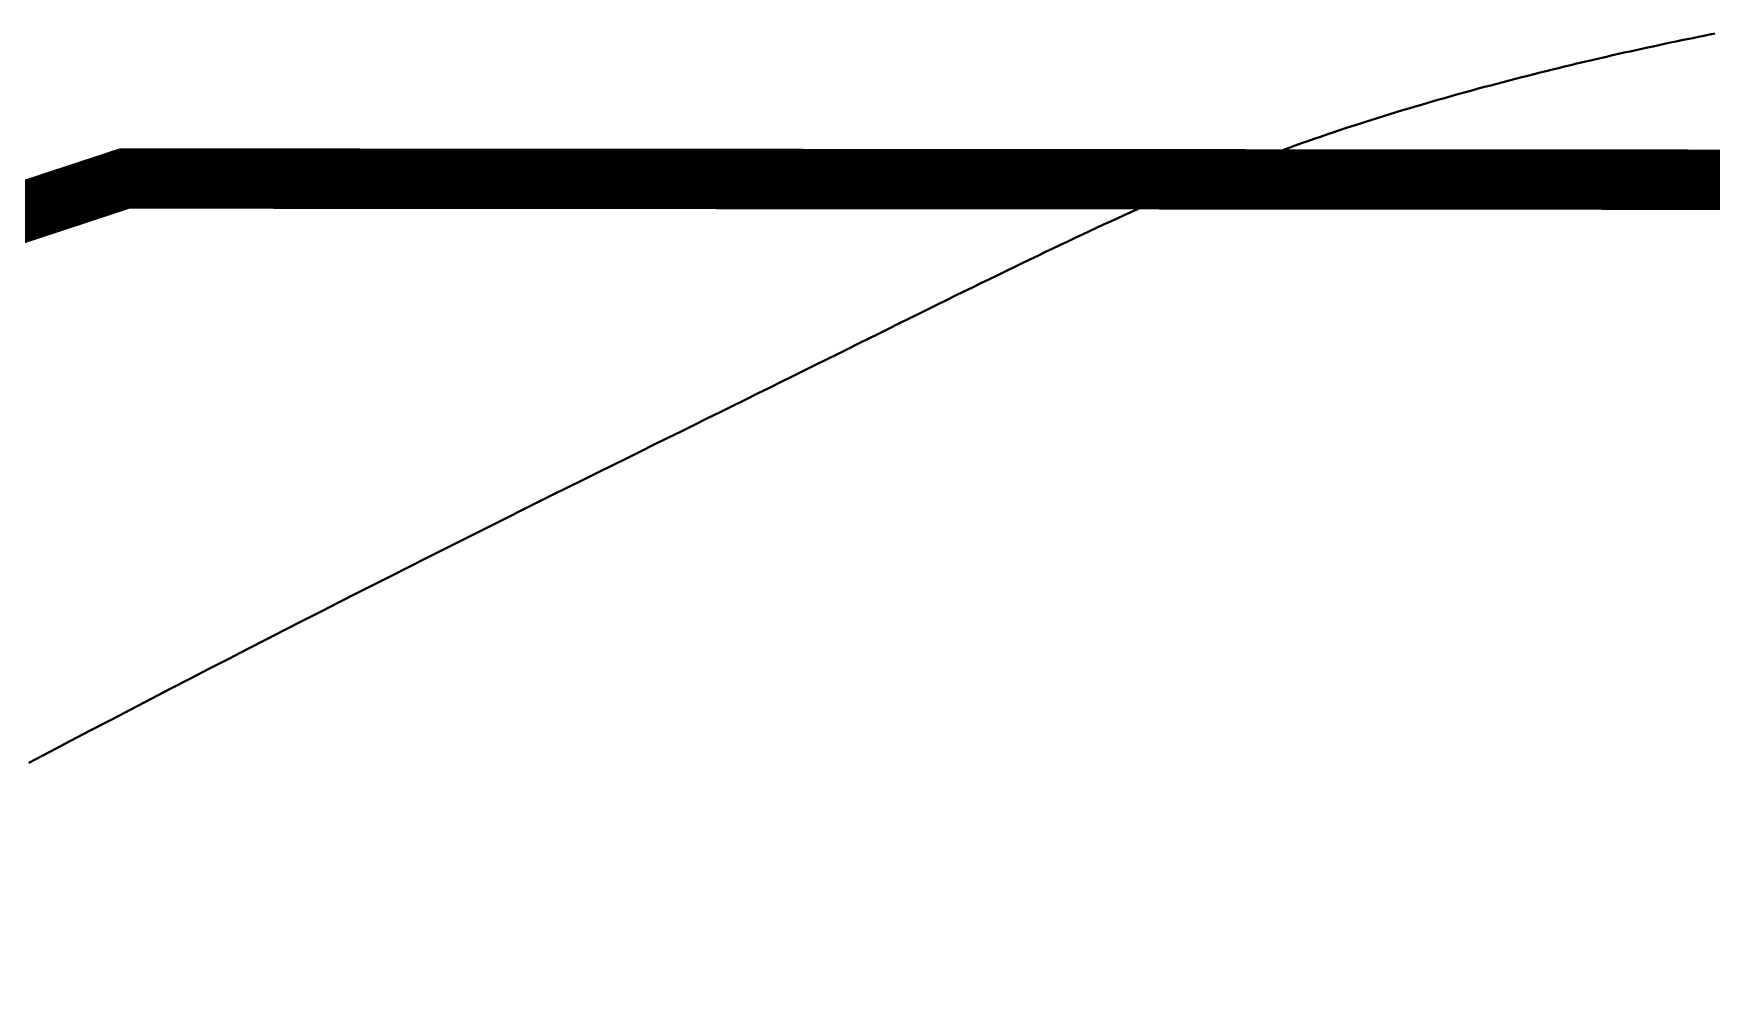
# Model space of a CAD drawing. Header units: metres. Extents: x 561401 to 594056, y 8460144 to 8508504.
# Drawn here: x 578672.97 to 578686.86, y 8493875.06 to 8493882.9 of the extents above; entities that cross this region are included whole.
import ezdxf

# ---------------------------------------------------------------- set-up
doc = ezdxf.new("R2010")
doc.units = ezdxf.units.M
doc.layers.add('1.1. DERECHO DE VIA', color=230, linetype='Continuous')
doc.layers.add('1.1. VIA EXISTENTE', color=252, linetype='Continuous')

msp = doc.modelspace()

# ---------------------------------------------------------------- linework, layer by layer
at = {"layer": '1.1. DERECHO DE VIA', "color": 230, "linetype": 'Continuous', "lineweight": 40, "ltscale": 0.2, "const_width": 0.5}
msp.add_lwpolyline([(578514.382, 8493779.159), (578513.99, 8493801.22), (578521.38, 8493819.908), (578536.265, 8493833.312), (578554.612, 8493840.281), (578573.896, 8493838.341), (578593.28, 8493833.554), (578612.662, 8493835.318), (578628.277, 8493846.589), (578640.914, 8493862.075), (578655.372, 8493875.657), (578673.721, 8493881.7), (578693.642, 8493881.685), (578713.523, 8493879.581), (578733.361, 8493877.041), (578753.296, 8493876.421), (578773.065, 8493874.237), (578792.388, 8493869.169), (578810.441, 8493860.818), (578828.635, 8493852.611), (578841.507, 8493838.689), (578848.185, 8493819.995), (578854.022, 8493800.876), (578863.722, 8493783.6)], dxfattribs=at)
at = {"layer": '1.1. VIA EXISTENTE', "color": 253, "linetype": 'Continuous', "lineweight": 40, "ltscale": 0.2, "true_color": 0x84a4a6, "elevation": -10}
msp.add_lwpolyline([(578686.887, 8493882.9), (578686.841, 8493882.891), (578686.796, 8493882.882), (578686.75, 8493882.873), (578686.704, 8493882.863), (578686.658, 8493882.854), (578686.611, 8493882.844), (578686.565, 8493882.834), (578686.518, 8493882.825), (578686.471, 8493882.815), (578686.424, 8493882.805), (578686.377, 8493882.794), (578686.329, 8493882.784), (578686.281, 8493882.774), (578686.233, 8493882.763), (578686.185, 8493882.752), (578686.137, 8493882.742), (578686.088, 8493882.731), (578686.039, 8493882.72), (578685.99, 8493882.708), (578685.941, 8493882.697), (578685.892, 8493882.686), (578685.842, 8493882.674), (578685.793, 8493882.663), (578685.743, 8493882.651), (578685.693, 8493882.639), (578685.643, 8493882.627), (578685.592, 8493882.614), (578685.542, 8493882.602), (578685.491, 8493882.59), (578685.441, 8493882.577), (578685.39, 8493882.564), (578685.339, 8493882.551), (578685.288, 8493882.538), (578685.236, 8493882.525), (578685.185, 8493882.512), (578685.134, 8493882.499), (578685.082, 8493882.485), (578685.031, 8493882.471), (578684.979, 8493882.458), (578684.927, 8493882.444), (578684.875, 8493882.429), (578684.823, 8493882.415), (578684.771, 8493882.401), (578684.719, 8493882.386), (578684.667, 8493882.372), (578684.615, 8493882.357), (578684.563, 8493882.342), (578684.511, 8493882.327), (578684.458, 8493882.311), (578684.406, 8493882.296), (578684.354, 8493882.28), (578684.301, 8493882.265), (578684.249, 8493882.249), (578684.196, 8493882.233), (578684.144, 8493882.217), (578684.092, 8493882.2), (578684.039, 8493882.184), (578683.987, 8493882.167), (578683.935, 8493882.15), (578683.882, 8493882.133), (578683.83, 8493882.116), (578683.778, 8493882.099), (578683.725, 8493882.082), (578683.673, 8493882.064), (578683.621, 8493882.046), (578683.569, 8493882.028), (578683.517, 8493882.01), (578683.465, 8493881.992), (578683.413, 8493881.974), (578683.361, 8493881.955), (578683.309, 8493881.936), (578683.257, 8493881.917), (578683.206, 8493881.898), (578683.154, 8493881.879), (578683.102, 8493881.86), (578683.051, 8493881.84), (578682.999, 8493881.82), (578682.948, 8493881.8), (578682.896, 8493881.78), (578682.845, 8493881.76), (578682.793, 8493881.739), (578682.742, 8493881.718), (578682.69, 8493881.697), (578682.638, 8493881.675), (578682.586, 8493881.654), (578682.534, 8493881.632), (578682.481, 8493881.61), (578682.429, 8493881.587), (578682.376, 8493881.564), (578682.322, 8493881.541), (578682.269, 8493881.518), (578682.215, 8493881.494), (578682.161, 8493881.47), (578682.106, 8493881.446), (578682.051, 8493881.421), (578681.995, 8493881.396), (578681.939, 8493881.37), (578681.882, 8493881.344), (578681.825, 8493881.318), (578681.767, 8493881.291), (578681.709, 8493881.264), (578681.65, 8493881.236), (578681.59, 8493881.208), (578681.53, 8493881.18), (578681.469, 8493881.151), (578681.407, 8493881.121), (578681.344, 8493881.092), (578681.281, 8493881.061), (578681.216, 8493881.03), (578681.151, 8493880.999), (578681.085, 8493880.967), (578681.018, 8493880.934), (578680.95, 8493880.901), (578680.881, 8493880.868), (578680.811, 8493880.834), (578680.74, 8493880.799), (578680.668, 8493880.764), (578680.595, 8493880.728), (578680.521, 8493880.691), (578680.446, 8493880.654), (578680.369, 8493880.616), (578680.291, 8493880.578), (578680.212, 8493880.539), (578680.132, 8493880.499), (578680.05, 8493880.459), (578679.967, 8493880.418), (578679.883, 8493880.376), (578679.797, 8493880.334), (578679.71, 8493880.291), (578679.622, 8493880.247), (578679.532, 8493880.202), (578679.441, 8493880.157), (578679.348, 8493880.111), (578679.253, 8493880.064), (578679.157, 8493880.017), (578679.059, 8493879.968), (578678.96, 8493879.919), (578678.859, 8493879.869), (578678.757, 8493879.819), (578678.652, 8493879.767), (578678.546, 8493879.715), (578678.439, 8493879.661), (578678.33, 8493879.607), (578678.219, 8493879.553), (578678.106, 8493879.497), (578677.992, 8493879.44), (578677.875, 8493879.383), (578677.758, 8493879.325), (578677.638, 8493879.265), (578677.517, 8493879.205), (578677.394, 8493879.144), (578677.27, 8493879.083), (578677.143, 8493879.02), (578677.015, 8493878.956), (578676.886, 8493878.891), (578676.754, 8493878.826), (578676.621, 8493878.759), (578676.487, 8493878.692), (578676.35, 8493878.623), (578676.212, 8493878.554), (578676.072, 8493878.484), (578675.931, 8493878.412), (578675.788, 8493878.34), (578675.643, 8493878.267), (578675.497, 8493878.193), (578675.349, 8493878.117), (578675.199, 8493878.041), (578675.047, 8493877.964), (578674.894, 8493877.885), (578674.74, 8493877.806), (578674.583, 8493877.725), (578674.425, 8493877.644), (578674.266, 8493877.561), (578674.104, 8493877.478), (578673.941, 8493877.393), (578673.777, 8493877.307), (578673.61, 8493877.22), (578673.442, 8493877.133), (578673.273, 8493877.044), (578673.102, 8493876.953), (578672.929, 8493876.862)], dxfattribs=at)

doc.saveas('drawing.dxf')
